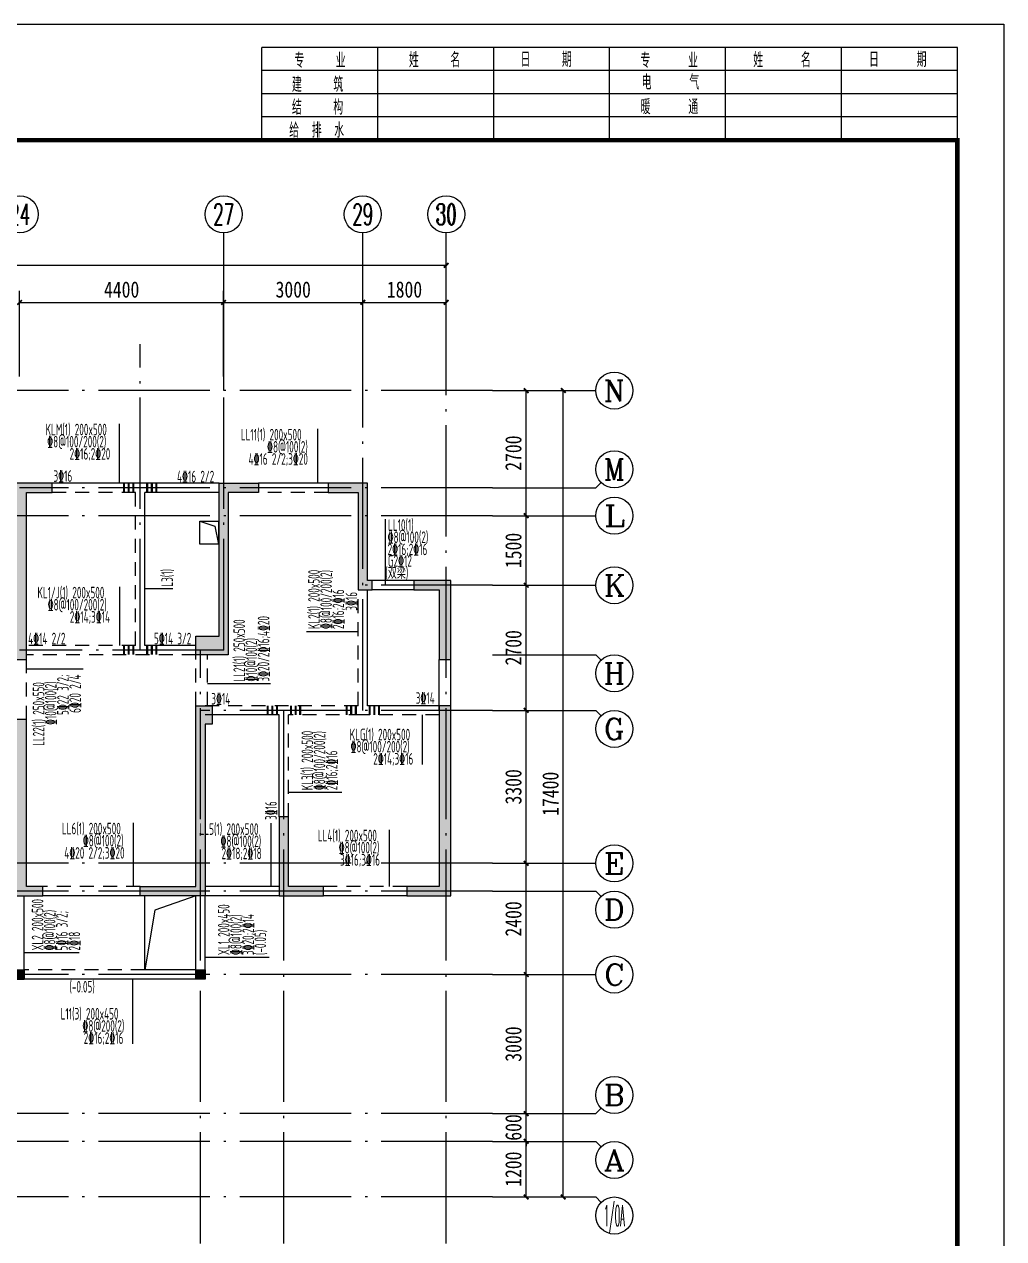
# Model space of a CAD drawing. Extents: x -144902 to 588294, y -160863 to 65494.
# Drawn here: x 352807 to 373930, y -27047 to -845 of the extents above; entities that cross this region are included whole.
import ezdxf
from ezdxf.enums import TextEntityAlignment as Align

# ---------------------------------------------------------------- set-up
doc = ezdxf.new("R2010")
doc.units = 0
doc.header["$LTSCALE"] = 100
doc.linetypes.add('3', pattern=[5, 3, -2])
doc.linetypes.add('ACAD_ISO04W100', pattern=[30.5, 24, -3, 0.5, -3])
doc.layers.get('0').update_dxf_attribs({"linetype": 'CONTINUOUS'})
doc.layers.get('Defpoints').update_dxf_attribs({"linetype": 'CONTINUOUS'})
for name, color, linetype in [('1508', 2, 'CONTINUOUS'), ('AXIS', 3, 'CONTINUOUS'), ('AXIS_TEXT', 7, 'CONTINUOUS'), ('DOTE', 253, 'ACAD_ISO04W100'), ('GZ', 7, 'CONTINUOUS'), ('HATCH', 254, 'CONTINUOUS'), ('HIDE_BEAMDIMLOCAL', 7, 'CONTINUOUS'), ('HIDE_BEAMDIMMASS', 2, 'CONTINUOUS'), ('PUB_TITLE', 4, 'CONTINUOUS'), ('P排气道', 232, 'CONTINUOUS'), ('S_BEAMDIMLOCAL', 7, 'CONTINUOUS'), ('S_BEAMDIMMASS', 2, 'CONTINUOUS'), ('tk', 7, 'CONTINUOUS'), ('梁', 4, 'CONTINUOUS'), ('梁虚线', 134, '3'), ('次梁箍筋', 1, 'CONTINUOUS'), ('砼墙', 3, 'CONTINUOUS'), ('门', 174, 'CONTINUOUS'), ('门虚线', 174, '3'), ('零厚板', 7, 'CONTINUOUS')]:
    doc.layers.add(name, color=color, linetype=linetype)
doc.styles.add('_HZTXT', font='complex.shx', dxfattribs={"width": 0.7, "bigfont": 'tssdchn.shx'})
doc.styles.add('COMPLEX', font='COMPLEX')
doc.styles.add('DIM_FONT', font='SIMHEI.TTF', dxfattribs={"width": 0.8})
doc.styles.add('DX', font='tssdeng.shx', dxfattribs={"width": 0.7, "bigfont": 'tssdchn.shx'})
doc.styles.get("Standard").update_dxf_attribs({"font": 'tssdeng.shx', "width": 0.7, "bigfont": 'tssdchn.shx'})
doc.dimstyles.new('_TCH_ARCH&&100', dxfattribs={"dimtxt": 350, "dimasz": 100, "dimexe": 250, "dimexo": 300, "dimgap": 100, "dimtad": 1, "dimdec": 0, "dimzin": 0, "dimdsep": 46, "dimtxsty": 'DIM_FONT', "dimblk": 'ARCHTICK', "dimcen": 0.09, "dimclrt": 7, "dimazin": 2, "dimtfac": 1, "dimtdec": 0, "dimtix": 1, "dimtmove": 2, "dimatfit": 3, "dimfxl": 1, "dimtolj": 1, "dimtzin": 0, "dimarcsym": 0})

# ---------------------------------------------------------------- blocks, each defined once
blk = doc.blocks.new('A1tk')
at = {"layer": 'PUB_TITLE'}
for p, q in [((500, 58400), (500, 43400)), ((2500, 58400), (500, 58400)), ((1000, 58400), (1000, 43400)), ((1500, 58400), (1500, 43400)), ((2000, 58400), (2000, 43400)), ((2500, 55900), (500, 55900)), ((2500, 53400), (500, 53400)), ((2500, 50900), (500, 50900)), ((2500, 48400), (500, 48400)), ((2500, 45900), (500, 45900)), ((2500, 43400), (500, 43400))]:
    blk.add_line(p, q, dxfattribs=at)
at = {"layer": 'tk', "color": 5}
blk.add_lwpolyline([(0, 0), (0, 59400), (84100, 59400), (84100, 0)], close=True, dxfattribs=at)
at = {"layer": 'tk', "const_width": 100}
blk.add_lwpolyline([(2500, 1000), (83100, 1000), (83100, 58400), (2500, 58400)], close=True, dxfattribs=at)
at = {"layer": 'PUB_TITLE', "style": 'DX', "width": 0.7}
for s, p in [('日      期', (747, 57116, 2200)), ('姓      名 ', (752, 54687)), ('专      业', (762, 52186)), ('电      气', (1232, 52213, 2200)), ('暖      通', (1766, 52190, 2200)), ('日     期', (747, 49531, 2200)), ('姓     名', (752, 47126)), ('专     业', (762, 44655)), ('建     筑', (1283, 44602, 2200)), ('结     构', (1774, 44602, 2200)), ('给  排  水', (2271, 44582, 2200))]:
    blk.add_text(s, height=320, rotation=90, dxfattribs=at).set_placement(p, align=Align.MIDDLE)
blk = doc.blocks.new('2012120710010639')
at = {"layer": 'P排气道', "linetype": 'ByBlock'}
blk.add_lwpolyline([(400, 5400), (400, 5900), (0, 5900), (0, 5400)], close=True, dxfattribs=at)
blk.add_lwpolyline([(400, 5900), (77, 5789), (0, 5400)], dxfattribs=at)
blk = doc.blocks.new('_ArchTick')
at = {"color": 0, "linetype": 'ByBlock', "const_width": 0.4}
blk.add_lwpolyline([(-0.5, -0.5), (0.5, 0.5)], dxfattribs=at)
blk = doc.blocks.new('*D1659')
at = {"layer": 'AXIS', "color": 0, "lineweight": -2}
for p, q in [((44461, 5875), (45136, 5875)), ((44886, 4675), (44886, 5875)), ((44461, 4675), (45136, 4675))]:
    blk.add_line(p, q, dxfattribs=at)
at = {"layer": 'Defpoints', "color": 0}
for p in [(44161, 5875), (44886, 5875), (44161, 4675)]:
    blk.add_point(p, dxfattribs=at)
at = {"layer": 'AXIS', "color": 0, "lineweight": -2, "xscale": 100, "yscale": 100, "zscale": 100}
for p, rotation in [((44886, 5875), 90), ((44886, 4675), 270)]:
    blk.add_blockref('_ArchTick', p, dxfattribs=dict(at, rotation=rotation))
at = {"layer": 'AXIS', "color": 7, "insert": (44611, 5275), "char_height": 350, "attachment_point": 5, "rotation": 90, "style": 'DIM_FONT'}
blk.add_mtext('\\A1;1200', dxfattribs=at)
blk = doc.blocks.new('*D1660')
at = {"layer": 'AXIS', "color": 0, "lineweight": -2}
for p, q in [((44886, 6475), (44886, 6575)), ((44461, 6475), (45136, 6475)), ((44886, 5875), (44886, 6475)), ((44461, 5875), (45136, 5875)), ((44886, 5875), (44886, 5775))]:
    blk.add_line(p, q, dxfattribs=at)
at = {"layer": 'Defpoints', "color": 0}
for p in [(44161, 6475), (44886, 6475), (44161, 5875)]:
    blk.add_point(p, dxfattribs=at)
at = {"layer": 'AXIS', "color": 0, "lineweight": -2, "xscale": 100, "yscale": 100, "zscale": 100}
for p, rotation in [((44886, 6475), 270), ((44886, 5875), 90)]:
    blk.add_blockref('_ArchTick', p, dxfattribs=dict(at, rotation=rotation))
at = {"layer": 'AXIS', "color": 7, "insert": (44611, 6175), "char_height": 350, "attachment_point": 5, "rotation": 90, "style": 'DIM_FONT'}
blk.add_mtext('\\A1;600', dxfattribs=at)
blk = doc.blocks.new('*D1661')
at = {"layer": 'AXIS', "color": 0, "lineweight": -2}
for p, q in [((44461, 9475), (45136, 9475)), ((44886, 6475), (44886, 9475)), ((44461, 6475), (45136, 6475))]:
    blk.add_line(p, q, dxfattribs=at)
at = {"layer": 'Defpoints', "color": 0}
for p in [(44161, 9475), (44886, 9475), (44161, 6475)]:
    blk.add_point(p, dxfattribs=at)
at = {"layer": 'AXIS', "color": 0, "lineweight": -2, "xscale": 100, "yscale": 100, "zscale": 100}
for p, rotation in [((44886, 9475), 90), ((44886, 6475), 270)]:
    blk.add_blockref('_ArchTick', p, dxfattribs=dict(at, rotation=rotation))
at = {"layer": 'AXIS', "color": 7, "insert": (44611, 7975), "char_height": 350, "attachment_point": 5, "rotation": 90, "style": 'DIM_FONT'}
blk.add_mtext('\\A1;3000', dxfattribs=at)
blk = doc.blocks.new('*D1662')
at = {"layer": 'AXIS', "color": 0, "lineweight": -2}
for p, q in [((44461, 11875), (45136, 11875)), ((44886, 9475), (44886, 11875)), ((44461, 9475), (45136, 9475))]:
    blk.add_line(p, q, dxfattribs=at)
at = {"layer": 'Defpoints', "color": 0}
for p in [(44161, 11875), (44886, 11875), (44161, 9475)]:
    blk.add_point(p, dxfattribs=at)
at = {"layer": 'AXIS', "color": 0, "lineweight": -2, "xscale": 100, "yscale": 100, "zscale": 100}
for p, rotation in [((44886, 11875), 90), ((44886, 9475), 270)]:
    blk.add_blockref('_ArchTick', p, dxfattribs=dict(at, rotation=rotation))
at = {"layer": 'AXIS', "color": 7, "insert": (44611, 10675), "char_height": 350, "attachment_point": 5, "rotation": 90, "style": 'DIM_FONT'}
blk.add_mtext('\\A1;2400', dxfattribs=at)
blk = doc.blocks.new('*D1663')
at = {"layer": 'AXIS', "color": 0, "lineweight": -2}
for p, q in [((44461, 15175), (45136, 15175)), ((44886, 11875), (44886, 15175)), ((44461, 11875), (45136, 11875))]:
    blk.add_line(p, q, dxfattribs=at)
at = {"layer": 'Defpoints', "color": 0}
for p in [(44161, 15175), (44886, 15175), (44161, 11875)]:
    blk.add_point(p, dxfattribs=at)
at = {"layer": 'AXIS', "color": 0, "lineweight": -2, "xscale": 100, "yscale": 100, "zscale": 100}
for p, rotation in [((44886, 15175), 90), ((44886, 11875), 270)]:
    blk.add_blockref('_ArchTick', p, dxfattribs=dict(at, rotation=rotation))
at = {"layer": 'AXIS', "color": 7, "insert": (44611, 13525), "char_height": 350, "attachment_point": 5, "rotation": 90, "style": 'DIM_FONT'}
blk.add_mtext('\\A1;3300', dxfattribs=at)
blk = doc.blocks.new('*D1664')
at = {"layer": 'AXIS', "color": 0, "lineweight": -2}
for p, q in [((44461, 17875), (45136, 17875)), ((44886, 15175), (44886, 17875)), ((44461, 15175), (45136, 15175))]:
    blk.add_line(p, q, dxfattribs=at)
at = {"layer": 'Defpoints', "color": 0}
for p in [(44161, 17875), (44886, 17875), (44161, 15175)]:
    blk.add_point(p, dxfattribs=at)
at = {"layer": 'AXIS', "color": 0, "lineweight": -2, "xscale": 100, "yscale": 100, "zscale": 100}
for p, rotation in [((44886, 17875), 90), ((44886, 15175), 270)]:
    blk.add_blockref('_ArchTick', p, dxfattribs=dict(at, rotation=rotation))
at = {"layer": 'AXIS', "color": 7, "insert": (44611, 16525), "char_height": 350, "attachment_point": 5, "rotation": 90, "style": 'DIM_FONT'}
blk.add_mtext('\\A1;2700', dxfattribs=at)
blk = doc.blocks.new('*D1665')
at = {"layer": 'AXIS', "color": 0, "lineweight": -2}
for p, q in [((44461, 19375), (45136, 19375)), ((44886, 17875), (44886, 19375)), ((44461, 17875), (45136, 17875))]:
    blk.add_line(p, q, dxfattribs=at)
at = {"layer": 'Defpoints', "color": 0}
for p in [(44161, 19375), (44886, 19375), (44161, 17875)]:
    blk.add_point(p, dxfattribs=at)
at = {"layer": 'AXIS', "color": 0, "lineweight": -2, "xscale": 100, "yscale": 100, "zscale": 100}
for p, rotation in [((44886, 19375), 90), ((44886, 17875), 270)]:
    blk.add_blockref('_ArchTick', p, dxfattribs=dict(at, rotation=rotation))
at = {"layer": 'AXIS', "color": 7, "insert": (44611, 18625), "char_height": 350, "attachment_point": 5, "rotation": 90, "style": 'DIM_FONT'}
blk.add_mtext('\\A1;1500', dxfattribs=at)
blk = doc.blocks.new('*D1666')
at = {"layer": 'AXIS', "color": 0, "lineweight": -2}
for p, q in [((44461, 22075), (45136, 22075)), ((44886, 19375), (44886, 22075)), ((44461, 19375), (45136, 19375))]:
    blk.add_line(p, q, dxfattribs=at)
at = {"layer": 'Defpoints', "color": 0}
for p in [(44161, 22075), (44886, 22075), (44161, 19375)]:
    blk.add_point(p, dxfattribs=at)
at = {"layer": 'AXIS', "color": 0, "lineweight": -2, "xscale": 100, "yscale": 100, "zscale": 100}
for p, rotation in [((44886, 22075), 90), ((44886, 19375), 270)]:
    blk.add_blockref('_ArchTick', p, dxfattribs=dict(at, rotation=rotation))
at = {"layer": 'AXIS', "color": 7, "insert": (44611, 20725), "char_height": 350, "attachment_point": 5, "rotation": 90, "style": 'DIM_FONT'}
blk.add_mtext('\\A1;2700', dxfattribs=at)
blk = doc.blocks.new('*D1667')
at = {"layer": 'AXIS', "color": 0, "lineweight": -2}
for p, q in [((44461, 22075), (45936, 22075)), ((45686, 4675), (45686, 22075)), ((44461, 4675), (45936, 4675))]:
    blk.add_line(p, q, dxfattribs=at)
at = {"layer": 'Defpoints', "color": 0}
for p in [(44161, 22075), (45686, 22075), (44161, 4675, 0)]:
    blk.add_point(p, dxfattribs=at)
at = {"layer": 'AXIS', "color": 0, "lineweight": -2, "xscale": 100, "yscale": 100, "zscale": 100}
for p, rotation in [((45686, 22075), 90), ((45686, 4675), 270)]:
    blk.add_blockref('_ArchTick', p, dxfattribs=dict(at, rotation=rotation))
at = {"layer": 'AXIS', "color": 7, "insert": (45411, 13375), "char_height": 350, "attachment_point": 5, "rotation": 90, "style": 'DIM_FONT'}
blk.add_mtext('\\A1;17400', dxfattribs=at)
blk = doc.blocks.new('*D1668')
at = {"layer": 'AXIS', "color": 0, "lineweight": -2}
for p, q in [((41361, 22375), (41361, 24228)), ((43161, 22375), (43161, 24228)), ((41361, 23978), (43161, 23978))]:
    blk.add_line(p, q, dxfattribs=at)
at = {"layer": 'Defpoints', "color": 0}
for p in [(43161, 23978), (41361, 22075), (43161, 22075)]:
    blk.add_point(p, dxfattribs=at)
at = {"layer": 'AXIS', "color": 0, "lineweight": -2, "xscale": 100, "yscale": 100, "zscale": 100, "rotation": 180}
blk.add_blockref('_ArchTick', (41361, 23978), dxfattribs=at)
at = {"layer": 'AXIS', "color": 0, "lineweight": -2, "xscale": 100, "yscale": 100, "zscale": 100}
blk.add_blockref('_ArchTick', (43161, 23978), dxfattribs=at)
at = {"layer": 'AXIS', "color": 7, "insert": (42261, 24253), "char_height": 350, "attachment_point": 5, "style": 'DIM_FONT'}
blk.add_mtext('\\A1;1800', dxfattribs=at)
blk = doc.blocks.new('*D1669')
at = {"layer": 'AXIS', "color": 0, "lineweight": -2}
for p, q in [((38361, 22375), (38361, 24228)), ((41361, 22375), (41361, 24228)), ((38361, 23978), (41361, 23978))]:
    blk.add_line(p, q, dxfattribs=at)
at = {"layer": 'Defpoints', "color": 0}
for p in [(41361, 23978), (38361, 22075), (41361, 22075)]:
    blk.add_point(p, dxfattribs=at)
at = {"layer": 'AXIS', "color": 0, "lineweight": -2, "xscale": 100, "yscale": 100, "zscale": 100, "rotation": 180}
blk.add_blockref('_ArchTick', (38361, 23978), dxfattribs=at)
at = {"layer": 'AXIS', "color": 0, "lineweight": -2, "xscale": 100, "yscale": 100, "zscale": 100}
blk.add_blockref('_ArchTick', (41361, 23978), dxfattribs=at)
at = {"layer": 'AXIS', "color": 7, "insert": (39861, 24253), "char_height": 350, "attachment_point": 5, "style": 'DIM_FONT'}
blk.add_mtext('\\A1;3000', dxfattribs=at)
blk = doc.blocks.new('*D1670')
at = {"layer": 'AXIS', "color": 0, "lineweight": -2}
for p, q in [((33961, 22375), (33961, 24228)), ((38361, 22375), (38361, 24228)), ((33961, 23978), (38361, 23978))]:
    blk.add_line(p, q, dxfattribs=at)
at = {"layer": 'Defpoints', "color": 0}
for p in [(38361, 23978), (33961, 22075), (38361, 22075)]:
    blk.add_point(p, dxfattribs=at)
at = {"layer": 'AXIS', "color": 0, "lineweight": -2, "xscale": 100, "yscale": 100, "zscale": 100, "rotation": 180}
blk.add_blockref('_ArchTick', (33961, 23978), dxfattribs=at)
at = {"layer": 'AXIS', "color": 0, "lineweight": -2, "xscale": 100, "yscale": 100, "zscale": 100}
blk.add_blockref('_ArchTick', (38361, 23978), dxfattribs=at)
at = {"layer": 'AXIS', "color": 7, "insert": (36161, 24253), "char_height": 350, "attachment_point": 5, "style": 'DIM_FONT'}
blk.add_mtext('\\A1;4400', dxfattribs=at)
blk = doc.blocks.new('*D1686')
at = {"layer": 'AXIS', "color": 0, "lineweight": -2}
for p, q in [((4061, 22375), (4061, 25028)), ((43161, 22375), (43161, 25028)), ((4061, 24778), (43161, 24778))]:
    blk.add_line(p, q, dxfattribs=at)
at = {"layer": 'Defpoints', "color": 0}
for p in [(43161, 24778), (4061, 22075), (43161, 22075)]:
    blk.add_point(p, dxfattribs=at)
at = {"layer": 'AXIS', "color": 0, "lineweight": -2, "xscale": 100, "yscale": 100, "zscale": 100, "rotation": 180}
blk.add_blockref('_ArchTick', (4061, 24778), dxfattribs=at)
at = {"layer": 'AXIS', "color": 0, "lineweight": -2, "xscale": 100, "yscale": 100, "zscale": 100}
blk.add_blockref('_ArchTick', (43161, 24778), dxfattribs=at)
at = {"layer": 'AXIS', "color": 7, "insert": (23611, 25053), "char_height": 350, "attachment_point": 5, "style": 'DIM_FONT'}
blk.add_mtext('\\A1;39100', dxfattribs=at)
blk = doc.blocks.new('_AXISO')
blk.add_circle((0, 0), 0.5)
at = {"layer": 'AXIS_TEXT', "style": 'COMPLEX', "width": 1.041667}
blk.add_attdef('A', text='', height=0.56, dxfattribs=at).set_placement((-0.25, -0.28), (0.25, -0.28), align=Align.FIT)
blk = doc.blocks.new('2012122714531000')
at = {"layer": 'HATCH'}
blk.add_hatch(color=256, dxfattribs=at).paths.add_polyline_path([(0, 200), (200, 200), (200, 0), (0, 0)])
at = {"layer": 'GZ'}
blk.add_lwpolyline([(0, 200), (200, 200), (200, 0), (0, 0)], close=True, dxfattribs=at)
blk = doc.blocks.new('2012122621245179')
at = {"layer": 'HATCH'}
for points in [[(34661.4, 20075), (33861.4, 20075), (33861.4, 19475), (33361.4, 19475), (33361.4, 19225), (33861.4, 19225), (33861.4, 16275), (34111.4, 16275), (34111.4, 19875), (34661.4, 19875)], [(38461.4, 19875), (38461.4, 16375), (37761.4, 16375), (37761.4, 16775), (38261.4, 16775), (38261.4, 20075), (39111.4, 20075), (39111.4, 19875)], [(41261.4, 19875), (41261.4, 17775), (41561.4, 17775), (41561.4, 17975), (41461.4, 17975), (41461.4, 20075), (40611.4, 20075), (40611.4, 19875)], [(43011.4, 16275), (43261.4, 16275), (43261.4, 17975), (42461.4, 17975), (42461.4, 17775), (43011.4, 17775)], [(37761.4, 11375), (37761.4, 15275), (38111.4, 15275), (38111.4, 14875), (37961.4, 14875), (37961.4, 11175), (36561.4, 11175), (36561.4, 11375)], [(43011.4, 11375), (42311.4, 11375), (42311.4, 11175), (43261.4, 11175), (43261.4, 15275), (43011.4, 15275)], [(34111.4, 11375), (34111.4, 14975), (32461.4, 14975), (32461.4, 14775), (33861.4, 14775), (33861.4, 11175), (34461.4, 11175), (34461.4, 11375)], [(39561.4, 11175), (40511.4, 11175), (40511.4, 11375), (39761.4, 11375), (39761.4, 12875), (39561.4, 12875)]]:
    blk.add_hatch(color=256, dxfattribs=at).paths.add_polyline_path(points)
at = {"layer": 'AXIS'}
for p, q in [((38361.4, 22075, 0), (38361.4, 25477.6, 0)), ((41361.4, 22075, 0), (41361.4, 25477.6, 0)), ((43161.4, 22075, 0), (43161.4, 25477.6, 0)), ((44161.4, 22075, 0), (46386.4, 22075, 0)), ((44161.4, 19975, 0), (46386.4, 19975, 0)), ((46503.5, 20092.2, 0), (46386.4, 19975, 0)), ((44161.4, 19375, 0), (46386.4, 19375, 0)), ((44161.4, 17875, 0), (46386.4, 17875, 0)), ((44161.4, 16375, 0), (46386.4, 16375, 0)), ((46503.5, 16257.8, 0), (46386.4, 16375, 0)), ((44161.4, 15175, 0), (46386.4, 15175, 0)), ((46503.5, 15057.8, 0), (46386.4, 15175, 0)), ((44161.4, 11875, 0), (46386.4, 11875, 0)), ((44161.4, 11275, 0), (46386.4, 11275, 0)), ((46503.5, 11157.8, 0), (46386.4, 11275, 0)), ((44161.4, 9475, 0), (46386.4, 9475, 0)), ((46503.5, 6592.2, 0), (46386.4, 6475, 0)), ((44161.4, 6475, 0), (46386.4, 6475, 0)), ((44161.4, 5875, 0), (46386.4, 5875, 0)), ((46503.5, 5757.8, 0), (46386.4, 5875, 0)), ((44161.4, 4675, 0), (46386.4, 4675, 0)), ((46503.5, 4557.8, 0), (46386.4, 4675, 0))]:
    blk.add_line(p, q, dxfattribs=at)
at = {"layer": 'DOTE'}
for p, q in [((36561.4, 16475, 0), (36561.4, 23075, 0)), ((38361.4, 16475, 0), (38361.4, 23075, 0)), ((41361.4, 15175, 0), (41361.4, 23075, 0)), ((43161.4, 3675, 0), (43161.4, 23075, 0)), ((44161.4, 22075, 0), (3061.4, 22075, 0)), ((44161.4, 19975, 0), (33961.4, 19975, 0)), ((44161.4, 19375, 0), (8661.4, 19375, 0)), ((44161.4, 17875, 0), (41361.4, 17875, 0)), ((38361.4, 16475, 0), (33961.4, 16475, 0)), ((37861.4, 3675, 0), (37861.4, 16475, 0)), ((44161.4, 15175, 0), (37861.4, 15175, 0)), ((39661.4, 3675, 0), (39661.4, 15175, 0)), ((44161.4, 11875, 0), (16261.4, 11875, 0)), ((44161.4, 11875, 0), (39661.4, 11875, 0)), ((44161.4, 11275, 0), (3061.4, 11275, 0)), ((44161.4, 9475, 0), (3061.4, 9475, 0)), ((44161.4, 6475, 0), (3061.4, 6475, 0)), ((44161.4, 5875, 0), (29161.4, 5875, 0)), ((44161.4, 4675, 0), (3061.4, 4675, 0))]:
    blk.add_line(p, q, dxfattribs=at)
at = {"layer": '梁'}
for p, q in [((36561.4, 20075), (34661.4, 20075)), ((38261.4, 20075), (36561.4, 20075)), ((40611.4, 20075), (39111.4, 20075)), ((36661.4, 16575), (36661.4, 19875)), ((38261.4, 19875), (36661.4, 19875)), ((41461.4, 15275), (41461.4, 17775)), ((37761.4, 16575), (36661.4, 16575)), ((43011.4, 15275), (41461.4, 15275)), ((39561.4, 15075), (37961.4, 15075)), ((39561.4, 12875), (39561.4, 15075)), ((39561.4, 11375), (37961.4, 11375)), ((34061.4, 9375), (34061.4, 11175)), ((36561.4, 11175), (34461.4, 11175)), ((39561.4, 11175), (37961.4, 11175)), ((42311.4, 11175), (40511.4, 11175)), ((33861.4, 9375), (34061.4, 9375))]:
    blk.add_line(p, q, dxfattribs=at)
at = {"layer": '梁', "color": 210}
for p, q in [((42461.4, 17975), (41561.4, 17975)), ((42461.4, 17775), (41561.4, 17775)), ((36661.4, 9575), (36661.4, 11175)), ((37761.4, 9575), (37761.4, 11175)), ((37961.4, 9375), (37961.4, 11175)), ((37761.4, 9575), (36661.4, 9575)), ((36661.4, 9375), (34061.4, 9375)), ((37961.4, 9375), (36661.4, 9375))]:
    blk.add_line(p, q, dxfattribs=at)
at = {"layer": '梁虚线'}
for p, q in [((36461.4, 19875), (34661.4, 19875)), ((36461.4, 16575), (36461.4, 19875)), ((40611.4, 19875), (39111.4, 19875)), ((41261.4, 15275), (41261.4, 17775)), ((36461.4, 16575), (34111.4, 16575)), ((34111.4, 14975), (34111.4, 16375)), ((37761.4, 16375), (34111.4, 16375)), ((37761.4, 15275), (37761.4, 16375)), ((38011.4, 15275), (38011.4, 16375)), ((41261.4, 15275), (37961.4, 15275)), ((39761.4, 12875), (39761.4, 15075)), ((41361.4, 15075), (39761.4, 15075)), ((43011.4, 15075), (41361.4, 15075)), ((36561.4, 11375), (34461.4, 11375)), ((42311.4, 11375), (40511.4, 11375))]:
    blk.add_line(p, q, dxfattribs=at)
at = {"layer": '梁虚线', "color": 210}
blk.add_line((36661.4, 9575), (34061.4, 9575), dxfattribs=at)
at = {"layer": '砼墙'}
for points in [[(34661.4, 20075), (33861.4, 20075), (33861.4, 19475), (33361.4, 19475), (33361.4, 19225), (33861.4, 19225), (33861.4, 16275), (34111.4, 16275), (34111.4, 19875), (34661.4, 19875)], [(38461.4, 19875), (38461.4, 16375), (37761.4, 16375), (37761.4, 16775), (38261.4, 16775), (38261.4, 20075), (39111.4, 20075), (39111.4, 19875)], [(41261.4, 19875), (41261.4, 17775), (41561.4, 17775), (41561.4, 17975), (41461.4, 17975), (41461.4, 20075), (40611.4, 20075), (40611.4, 19875)], [(43011.4, 16275), (43261.4, 16275), (43261.4, 17975), (42461.4, 17975), (42461.4, 17775), (43011.4, 17775)], [(37761.4, 11375), (37761.4, 15275), (38111.4, 15275), (38111.4, 14875), (37961.4, 14875), (37961.4, 11175), (36561.4, 11175), (36561.4, 11375)], [(43011.4, 11375), (42311.4, 11375), (42311.4, 11175), (43261.4, 11175), (43261.4, 15275), (43011.4, 15275)], [(34111.4, 11375), (34111.4, 14975), (32461.4, 14975), (32461.4, 14775), (33861.4, 14775), (33861.4, 11175), (34461.4, 11175), (34461.4, 11375)], [(39561.4, 11175), (40511.4, 11175), (40511.4, 11375), (39761.4, 11375), (39761.4, 12875), (39561.4, 12875)]]:
    blk.add_lwpolyline(points, close=True, dxfattribs=at)
at = {"layer": '门'}
for p, q in [((43011.4, 15175), (43011.4, 16175)), ((43261.4, 15175), (43261.4, 16175))]:
    blk.add_line(p, q, dxfattribs=at)
at = {"layer": '门虚线'}
for p, q in [((43011.4, 15175), (43011.4, 16275)), ((43261.4, 15175), (43261.4, 16275))]:
    blk.add_line(p, q, dxfattribs=at)
at = {"layer": '零厚板'}
blk.add_lwpolyline([(37761.4, 11175), (36879, 10866.7), (36661.4, 9575)], dxfattribs=at)
at = {"xscale": -1}
blk.add_blockref('2012120710010639', (38246.4, 13360, 0), dxfattribs=at)
at = {"layer": 'AXIS'}
ref = blk.add_blockref('_AXISO', (33961.4, 25877.6, 0), dxfattribs=dict(at, xscale=800, yscale=800, zscale=800))
ref.add_attrib('A', '24', dxfattribs={"layer": 'AXIS_TEXT', "height": 452.55, "style": '_HZTXT', "width": 0.583333}).set_placement((33735.1, 25651.4, 0), (34187.6, 25651.4, 0), align=Align.FIT)
ref = blk.add_blockref('_AXISO', (38361.4, 25877.6, 0), dxfattribs=dict(at, xscale=800, yscale=800, zscale=800))
ref.add_attrib('A', '27', dxfattribs={"layer": 'AXIS_TEXT', "height": 452.55, "style": '_HZTXT', "width": 0.617647}).set_placement((38135.1, 25651.4, 0), (38587.6, 25651.4, 0), align=Align.FIT)
ref = blk.add_blockref('_AXISO', (41361.4, 25877.6, 0), dxfattribs=dict(at, xscale=800, yscale=800, zscale=800))
ref.add_attrib('A', '29', dxfattribs={"layer": 'AXIS_TEXT', "height": 452.55, "style": '_HZTXT', "width": 0.617647}).set_placement((41135.1, 25651.4, 0), (41587.6, 25651.4, 0), align=Align.FIT)
ref = blk.add_blockref('_AXISO', (43161.4, 25877.6, 0), dxfattribs=dict(at, xscale=800, yscale=800, zscale=800))
ref.add_attrib('A', '30', dxfattribs={"layer": 'AXIS_TEXT', "height": 452.55, "style": '_HZTXT', "width": 0.636364}).set_placement((42935.1, 25651.4, 0), (43387.6, 25651.4, 0), align=Align.FIT)
ref = blk.add_blockref('_AXISO', (46786.4, 22075, 0), dxfattribs=dict(at, xscale=800, yscale=800, zscale=800))
ref.add_attrib('A', 'N', dxfattribs={"layer": 'AXIS_TEXT', "height": 452.5, "style": '_HZTXT', "width": 1.105263}).set_placement((46560.1, 21848.7, 0), (47012.6, 21848.7, 0), align=Align.FIT)
ref = blk.add_blockref('_AXISO', (46786.4, 20375, 0), dxfattribs=dict(at, xscale=800, yscale=800, zscale=800))
ref.add_attrib('A', 'M', dxfattribs={"layer": 'AXIS_TEXT', "height": 452.5, "style": '_HZTXT'}).set_placement((46560.1, 20148.7, 0), (47012.6, 20148.7, 0), align=Align.FIT)
ref = blk.add_blockref('_AXISO', (46786.4, 19375, 0), dxfattribs=dict(at, xscale=800, yscale=800, zscale=800))
ref.add_attrib('A', 'L', dxfattribs={"layer": 'AXIS_TEXT', "height": 452.5, "style": '_HZTXT', "width": 1.4}).set_placement((46560.1, 19148.7, 0), (47012.6, 19148.7, 0), align=Align.FIT)
ref = blk.add_blockref('_AXISO', (46786.4, 17875, 0), dxfattribs=dict(at, xscale=800, yscale=800, zscale=800))
ref.add_attrib('A', 'K', dxfattribs={"layer": 'AXIS_TEXT', "height": 452.5, "style": '_HZTXT', "width": 1.105263}).set_placement((46560.1, 17648.7, 0), (47012.6, 17648.7, 0), align=Align.FIT)
ref = blk.add_blockref('_AXISO', (46786.4, 15975, 0), dxfattribs=dict(at, xscale=800, yscale=800, zscale=800))
ref.add_attrib('A', 'H', dxfattribs={"layer": 'AXIS_TEXT', "height": 452.5, "style": '_HZTXT', "width": 1.05}).set_placement((46560.1, 15748.7, 0), (47012.6, 15748.7, 0), align=Align.FIT)
ref = blk.add_blockref('_AXISO', (46786.4, 14775, 0), dxfattribs=dict(at, xscale=800, yscale=800, zscale=800))
ref.add_attrib('A', 'G', dxfattribs={"layer": 'AXIS_TEXT', "height": 452.5, "style": '_HZTXT', "width": 1.166667}).set_placement((46560.1, 14548.7, 0), (47012.6, 14548.7, 0), align=Align.FIT)
ref = blk.add_blockref('_AXISO', (46786.4, 11875, 0), dxfattribs=dict(at, xscale=800, yscale=800, zscale=800))
ref.add_attrib('A', 'E', dxfattribs={"layer": 'AXIS_TEXT', "height": 452.5, "style": '_HZTXT', "width": 1.3125}).set_placement((46560.1, 11648.7, 0), (47012.6, 11648.7, 0), align=Align.FIT)
ref = blk.add_blockref('_AXISO', (46786.4, 10875, 0), dxfattribs=dict(at, xscale=800, yscale=800, zscale=800))
ref.add_attrib('A', 'D', dxfattribs={"layer": 'AXIS_TEXT', "height": 452.5, "style": '_HZTXT', "width": 1.235294}).set_placement((46560.1, 10648.7, 0), (47012.6, 10648.7, 0), align=Align.FIT)
ref = blk.add_blockref('_AXISO', (46786.4, 9475, 0), dxfattribs=dict(at, xscale=800, yscale=800, zscale=800))
ref.add_attrib('A', 'C', dxfattribs={"layer": 'AXIS_TEXT', "height": 452.5, "style": '_HZTXT', "width": 1.4}).set_placement((46560.1, 9248.7, 0), (47012.6, 9248.7, 0), align=Align.FIT)
ref = blk.add_blockref('_AXISO', (46786.4, 6875, 0), dxfattribs=dict(at, xscale=800, yscale=800, zscale=800))
ref.add_attrib('A', 'B', dxfattribs={"layer": 'AXIS_TEXT', "height": 452.5, "style": '_HZTXT', "width": 1.235294}).set_placement((46560.1, 6648.7, 0), (47012.6, 6648.7, 0), align=Align.FIT)
ref = blk.add_blockref('_AXISO', (46786.4, 5475, 0), dxfattribs=dict(at, xscale=800, yscale=800, zscale=800))
ref.add_attrib('A', 'A', dxfattribs={"layer": 'AXIS_TEXT', "height": 452.5, "style": '_HZTXT', "width": 1.166667}).set_placement((46560.1, 5248.7, 0), (47012.6, 5248.7, 0), align=Align.FIT)
ref = blk.add_blockref('_AXISO', (46786.4, 4275, 0), dxfattribs=dict(at, xscale=800, yscale=800, zscale=800))
ref.add_attrib('A', '1/0A', dxfattribs={"layer": 'AXIS_TEXT', "height": 452.55, "style": '_HZTXT', "width": 0.28}).set_placement((46560.1, 4048.7, 0), (47012.6, 4048.7, 0), align=Align.FIT)
at = {"layer": 'HATCH'}
for p in [(33861.4, 9375), (37761.4, 9375)]:
    blk.add_blockref('2012122714531000', p, dxfattribs=at)
at = {"layer": 'AXIS'}
for p1, p2, distance, picture, middle in [((4061.4, 22075, 0), (43161.4, 22075, 0), 2702.6, '*D1686', (23611.4, 25052.6, 0)), ((33961.4, 22075, 0), (38361.4, 22075, 0), 1902.6, '*D1670', (36161.4, 24252.6, 0)), ((38361.4, 22075, 0), (41361.4, 22075, 0), 1902.6, '*D1669', (39861.4, 24252.6, 0)), ((41361.4, 22075, 0), (43161.4, 22075, 0), 1902.6, '*D1668', (42261.4, 24252.6, 0)), ((44161.4, 19375, 0), (44161.4, 22075, 0), -725, '*D1666', (44611.4, 20725, 0)), ((44161.4, 4675, 0), (44161.4, 22075, 0), -1525, '*D1667', (45411.4, 13375, 0)), ((44161.4, 17875, 0), (44161.4, 19375, 0), -725, '*D1665', (44611.4, 18625, 0)), ((44161.4, 15175, 0), (44161.4, 17875, 0), -725, '*D1664', (44611.4, 16525, 0)), ((44161.4, 11875, 0), (44161.4, 15175, 0), -725, '*D1663', (44611.4, 13525, 0)), ((44161.4, 9475, 0), (44161.4, 11875, 0), -725, '*D1662', (44611.4, 10675, 0)), ((44161.4, 6475, 0), (44161.4, 9475, 0), -725, '*D1661', (44611.4, 7975, 0)), ((44161.4, 5875, 0), (44161.4, 6475, 0), -725, '*D1660', (44611.4, 6175, 0)), ((44161.4, 4675, 0), (44161.4, 5875, 0), -725, '*D1659', (44611.4, 5275, 0))]:
    dim = blk.add_aligned_dim(p1=p1, p2=p2, distance=distance, dimstyle='_TCH_ARCH&&100', dxfattribs=at)
    dim.commit()
    dim.dimension.update_dxf_attribs({"geometry": picture, "text_midpoint": middle})

msp = doc.modelspace()

# ---------------------------------------------------------------- linework, layer by layer
at = {"layer": 'HIDE_BEAMDIMMASS'}
for p, q in [((356013.053, -13027.753), (355407.374, -13027.753)), ((358890.853, -13943.275), (360007.374, -13943.275)), ((354078.889, -14758.983), (352857.374, -14758.983)), ((358114.364, -15076.284), (356757.374, -15076.284)), ((359653.381, -17420.472), (358507.374, -17420.472)), ((353988.088, -20879.75), (352807.374, -20879.75)), ((358091.687, -20977.977), (356707.374, -20977.977))]:
    msp.add_line(p, q, dxfattribs=at)
at = {"layer": 'S_BEAMDIMMASS'}
for p, q in [((354850.653, -9462.982), (354850.645, -10747.397)), ((359131.855, -9573.8), (359131.855, -10747.406)), ((360592.96, -11524.204), (360592.96, -12947.406)), ((354860.679, -12981.341), (354860.679, -14247.406)), ((361393.115, -16819.049), (361393.115, -15747.395)), ((355157.155, -18072.718), (355157.155, -19447.406)), ((358126.949, -18084.552), (358126.957, -19447.397)), ((360676.309, -18223.129), (360676.309, -19447.395)), ((355148.547, -22844.039), (355148.547, -21447.395))]:
    msp.add_line(p, q, dxfattribs=at)
at = {"layer": '次梁箍筋', "const_width": 44.9}
for points in [[(354957.375, -10747.392), (354957.374, -10947.392)], [(355057.375, -10747.393), (355057.374, -10947.393)], [(355157.375, -10747.394), (355157.374, -10947.394)], [(355457.375, -10747.396), (355457.374, -10947.396)], [(355557.375, -10747.397), (355557.374, -10947.397)], [(355657.375, -10747.398), (355657.374, -10947.398)], [(354957.374, -14247.406), (354957.374, -14447.406)], [(355057.374, -14247.406), (355057.374, -14447.406)], [(355157.374, -14247.406), (355157.374, -14447.406)], [(355457.374, -14247.406), (355457.374, -14447.406)], [(355557.374, -14247.406), (355557.374, -14447.406)], [(355657.374, -14247.406), (355657.374, -14447.406)], [(358057.374, -15547.395), (358057.374, -15747.395)], [(358157.374, -15547.395), (358157.374, -15747.395)], [(358257.374, -15547.395), (358257.374, -15747.395)], [(358557.374, -15547.395), (358557.374, -15747.395)], [(358657.374, -15547.395), (358657.374, -15747.395)], [(358757.374, -15547.395), (358757.374, -15747.395)], [(359757.374, -15547.395), (359757.374, -15747.395)], [(359857.374, -15547.395), (359857.374, -15747.395)], [(359957.374, -15547.395), (359957.374, -15747.395)], [(360257.374, -15547.395), (360257.374, -15747.395)], [(360357.374, -15547.395), (360357.374, -15747.395)], [(360457.374, -15547.395), (360457.374, -15747.395)]]:
    msp.add_lwpolyline(points, dxfattribs=at)

# ---------------------------------------------------------------- block references
at = {"layer": '1508', "rotation": 270}
msp.add_blockref('A1tk', (314530.384, -844.592), dxfattribs=at)
at = {"layer": 'AXIS'}
msp.add_blockref('2012122621245179', (318746.016, -30822.406), dxfattribs=at)

# ---------------------------------------------------------------- texts
at = {"layer": 'HIDE_BEAMDIMLOCAL', "width": 0.6}
for p in [(359987.47, -13497.602), (358251, -18012.655)]:
    msp.add_text('3%%13216', height=250, rotation=90, dxfattribs=at).set_placement(p)
at = {"layer": 'HIDE_BEAMDIMMASS', "width": 0.6}
for s, rotation, p in [('L3(1) ', 90, (356013.053, -12977.752)), ('KL2(1) 200x500', 90.0000023, (359179.35, -13893.275)), ('%%1328@100/200(2)', 90.0000049, (359441.85, -13893.275)), ('2%%13216;2%%13216', 90.0000072, (359704.35, -13893.275)), ('3%%13220/2%%13216;4%%13220 ', 90, (358092.139, -15026.283)), ('LL21(1) 250x500', 90, (357567.139, -15026.283)), ('%%13210@100(2)', 90, (357829.639, -15026.283)), ('5%%13222 3/2;', 90, (353764.935, -15748.444)), ('6%%13220 2/4', 90, (354028.832, -15701.934)), ('LL22(1) 250x550', 90, (353239.935, -16413.421)), ('%%13210@100(2)', 90, (353502.435, -15962.831)), ('KL3(1) 200x500', 90, (359036.039, -17370.471)), ('%%1328@100/200(2)', 90, (359298.539, -17370.471)), ('2%%13216;2%%13216', 90, (359561.039, -17370.471)), ('XL2 200x500', 90, (353218.202, -20829.749)), ('XL1 200x450', 90, (357235.31, -20927.976)), ('%%1328@100(2)', 90, (353480.702, -20829.749)), ('5%%13216 3/2;', 90, (353743.202, -20829.749)), ('%%1328@100(2)', 90, (357497.81, -20927.976)), ('3%%13220;2%%13214', 90, (357760.31, -20927.976)), ('(-0.05)', 90, (358022.81, -20927.976)), ('2%%13218', 90, (354012.722, -20829.749))]:
    msp.add_text(s, height=250, rotation=rotation, dxfattribs=at).set_placement(p)
at = {"layer": 'S_BEAMDIMLOCAL', "width": 0.6}
for s, rotation, p in [('3%%13216', 0.0003445, (353437.136, -10717.627)), ('4%%13216 2/2', 359.9996555, (356102.177, -10727.397)), ('(-0.05)', 359.9999867, (353781.357, -21736.491))]:
    msp.add_text(s, height=250, rotation=rotation, dxfattribs=at).set_placement(p)
for s, p in [('4%%13214 2/2', (352890.922, -14222.402)), ('5%%13214 3/2', (355604.402, -14222.402)), ('3%%13214', (356840.114, -15522.578)), ('3%%13214', (361250.163, -15506.796))]:
    msp.add_text(s, height=250, dxfattribs=at).set_placement(p)
at = {"layer": 'S_BEAMDIMMASS', "width": 0.6}
for s, rotation, p in [('KLM(1) 200x500', 359.9996432, (353265.444, -9712.972)), ('%%1328@100/200(2)', 359.999646, (353300.649, -9975.472)), ('2%%13216;2%%13220', 359.9996555, (353785.262, -10237.975)), ('LL10(1) ', 360, (360653.311, -11774.204)), ('%%1328@100(2)', 360, (360642.961, -12036.704)), ('2%%13216;2%%13216', 360, (360642.961, -12299.204)), ('G2%%13212', 360, (360649.897, -12547.844)), ('(双梁)', 360, (360593.171, -12810.344)), ('LL5(1) 200x500', 0.0003229, (356587.897, -18334.561)), ('%%1328@100(2)', 0.0003302, (357038.489, -18597.059)), ('2%%13218;2%%13218', 0.0003266, (357061.568, -18859.559))]:
    msp.add_text(s, height=250, rotation=rotation, dxfattribs=at).set_placement(p)
for s, p in [('LL11(1) 200x500', (357477.417, -9823.8)), ('%%1328@100(2)', (358043.392, -10086.3)), ('4%%13216 2/2;3%%13220 ', (357644.725, -10348.8)), ('KL1/J(1) 200x500', (353090.856, -13231.341)), ('%%1328@100/200(2)', (353310.678, -13493.841)), ('2%%13214;3%%13214', (353789.524, -13756.341)), ('KLG(1) 200x500', (359825.217, -16294.049)), ('%%1328@100/200(2)', (359843.115, -16556.549)), ('2%%13214;3%%13216', (360333.5, -16819.049)), ('LL6(1) 200x500', (353618.102, -18322.718)), ('%%1328@100(2)', (354068.693, -18585.218)), ('LL4(1) 200x500', (359137.256, -18473.129)), ('4%%13220 2/2;3%%13220', (353670.025, -18847.718)), ('%%1328@100(2)', (359587.846, -18735.629)), ('3%%13216;3%%13216', (359616.692, -18998.129)), ('L11(3) 200x450', (353592.187, -22319.039)), ('%%1328@200(2)', (354060.086, -22581.539)), ('2%%13216;2%%13216', (354088.932, -22844.039))]:
    msp.add_text(s, height=250, dxfattribs=at).set_placement(p)

doc.saveas('drawing.dxf')
